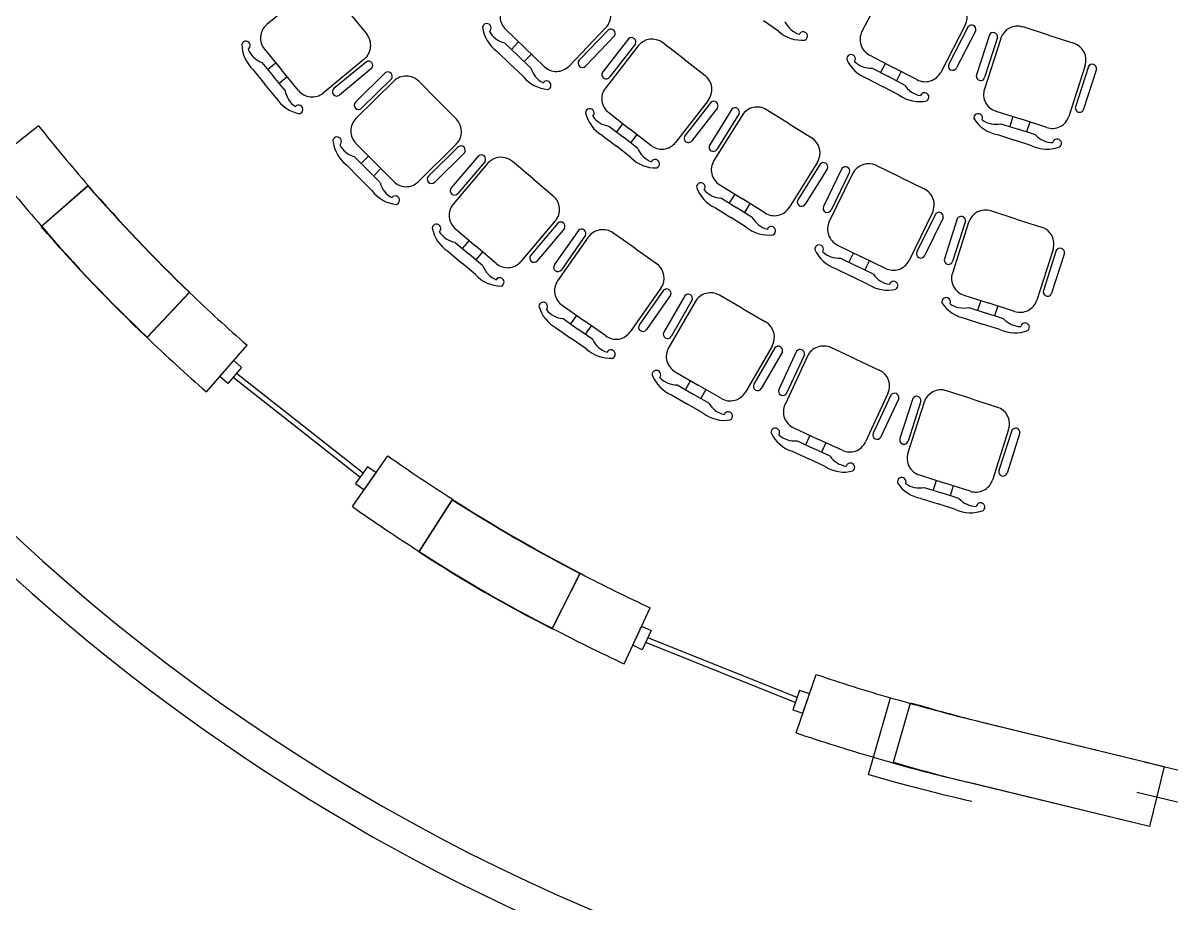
# Model space of a CAD drawing. Header units: feet. Extents: x 50754 to 76410, y 49660 to 67674.
# Drawn here: x 65947.5 to 66170.6, y 59539 to 59710 of the extents above; entities that cross this region are included whole.
import ezdxf

# ---------------------------------------------------------------- set-up
doc = ezdxf.new("R2010")
doc.units = ezdxf.units.FT
doc.linetypes.add('Amconstr', pattern=[9999, 9999, 0])
for name, color, linetype in [('COL', 6, 'Continuous'), ('E--CONCRETE-1', 6, 'Continuous'), ('F--BLOCKWALL-3', 253, 'Continuous'), ('FOOTPATH', 1, 'Continuous'), ('H--CLADDING-1', 1, 'Continuous'), ('L--WINDOW-2', 2, 'Continuous'), ('NOITHAT', 21, 'Continuous'), ('WALL', 4, 'Continuous')]:
    doc.layers.add(name, color=color, linetype=linetype)

# ---------------------------------------------------------------- blocks, each defined once
blk = doc.blocks.new('A$C2b783d29')
at = {"layer": 'COL', "color": 253}
for p, q in [((1788.36, 2046.38), (1799.71, 2042.5)), ((1791.64, 2015.02), (1779.96, 2017.74)), ((1770.47, 1947.16), (1782.46, 1946.64)), ((1770.07, 1895.82), (1770.07, 1932.24)), ((1782.07, 1932.32), (1782.07, 1895.82)), ((1782.07, 1895.82), (1770.07, 1895.82))]:
    blk.add_line(p, q, dxfattribs=at)
blk.add_lwpolyline([(1842.22, 2125.76, 0.021817), (1826.73, 2101.66), (1816.28, 2107.57, -0.026861), (1832.41, 2132.68)], format="xyb", close=True, dxfattribs=at)
for centre, radius, start, end in [((2050.53, 1953.93), 278, 160.5749, 166.7294), ((2110.5, 1936.32), 328.43, 161.1367, 166.136), ((2048.07, 1932.32), 278, 176.9385, 180), ((2110.58, 1930.65), 328.51, 177.21, 179.7093)]:
    blk.add_arc(centre, radius, start, end, dxfattribs=at)
at = {"layer": 'E--CONCRETE-1', "color": 253}
for p, q in [((1832.49, 2132.68), (1842.29, 2125.76)), ((1826.8, 2101.66), (1816.36, 2107.57)), ((1788.43, 2046.38), (1799.79, 2042.5)), ((1791.71, 2015.02), (1780.03, 2017.74)), ((1770.47, 1951.17), (1782.46, 1950.64)), ((1770.07, 1895.82), (1770.07, 1936.24)), ((1782.07, 1936.32), (1782.07, 1895.82)), ((1782.07, 1895.82), (1770.07, 1895.82))]:
    blk.add_line(p, q, dxfattribs=at)
for centre, radius, start, end in [((2058, 1970.11), 278, 144.2112, 150.3657), ((2110.57, 1936.32), 328.43, 144.773, 149.7724), ((2050.61, 1953.93), 278, 160.5749, 166.7294), ((2110.57, 1936.32), 328.43, 161.1367, 166.136), ((2048.07, 1936.32), 278, 176.9385, 180), ((2392.06, 1927.11), 610.05, 177.78881, 179.13463)]:
    blk.add_arc(centre, radius, start, end, dxfattribs=at)
at = {"layer": 'F--BLOCKWALL-3', "color": 253}
for p, q in [((1841.79, 2145.25), (1851.29, 2137.87)), ((1808.76, 2093.9), (1819.43, 2088.35)), ((1793.81, 2061.06), (1805.01, 2056.66)), ((1776.65, 2002.51), (1788.42, 2000.18)), ((1771.52, 1966.88), (1783.47, 1965.8)), ((1776, 1899.82), (1776, 1834.18)), ((1782.07, 1899.82), (1782.07, 1834.18))]:
    blk.add_line(p, q, dxfattribs=at)
for centre, radius, start, end in [((2111.34, 1935.99), 341.24, 142.1772, 144.8021), ((2111.34, 1935.99), 329.21, 142.1772, 144.8279), ((2111.43, 1936.28), 341.25, 149.8639, 152.4898), ((2111.43, 1936.28), 329.22, 149.8639, 152.4898), ((2111.43, 1936.28), 341.25, 158.5517, 161.1766), ((2111.43, 1936.28), 329.22, 158.5517, 161.2024), ((2110.57, 1936.32), 340.43, 166.1618, 168.7877), ((2110.57, 1936.32), 328.43, 166.1618, 168.7877), ((2110.57, 1936.32), 340.43, 174.8497, 177.4746), ((2110.57, 1936.32), 328.43, 174.8497, 177.5003)]:
    blk.add_arc(centre, radius, start, end, dxfattribs=at)
at = {"layer": 'H--CLADDING-1', "color": 253}
blk.add_line((1766.97, 1951.32), (1770.47, 1951.17), dxfattribs=at)
blk.add_arc((2182.76, 1934.82), 416.12, 177.7275, 180.5858, dxfattribs=at)
at = {"layer": 'L--WINDOW-2', "color": 253}
for p, q in [((1811.33, 2090.25), (1812.27, 2092.07)), ((1812.27, 2092.07), (1815.92, 2090.18)), ((1799.7, 2060.98), (1812.68, 2089.52)), ((1800.64, 2060.55), (1813.62, 2089.09)), ((1814.98, 2088.36), (1811.33, 2090.25)), ((1815.92, 2090.18), (1814.98, 2088.36)), ((1798.32, 2061.51), (1797.55, 2059.6)), ((1802.03, 2060.02), (1798.32, 2061.51)), ((1797.55, 2059.6), (1801.26, 2058.12)), ((1801.26, 2058.12), (1802.03, 2060.02)), ((1780.12, 1999.74), (1780.52, 2001.74)), ((1780.52, 2001.74), (1784.54, 2000.95)), ((1777.19, 1968.45), (1781.63, 1999.41)), ((1778.2, 1968.31), (1782.64, 1999.27)), ((1784.15, 1998.94), (1780.12, 1999.74)), ((1784.54, 2000.95), (1784.15, 1998.94)), ((1775.71, 1968.57), (1775.51, 1966.53)), ((1779.68, 1968.19), (1775.71, 1968.57)), ((1779.48, 1966.15), (1779.68, 1968.19)), ((1775.51, 1966.53), (1779.48, 1966.15))]:
    blk.add_line(p, q, dxfattribs=at)
at = {"layer": 'NOITHAT', "color": 253}
for p, q in [((1873.51, 2098.56), (1871.39, 2095.72)), ((1876.11, 2098.65), (1873.01, 2094.51)), ((1889.17, 2093.19), (1880.88, 2099.39)), ((1867.49, 2094.23), (1869.6, 2097.06)), ((1869.26, 2092.88), (1871.39, 2095.72)), ((1874.04, 2095.89), (1872.42, 2097.1)), ((1869.91, 2090.36), (1873.01, 2094.51)), ((1871.97, 2093.13), (1870.35, 2094.34)), ((1878.83, 2079.38), (1870.55, 2085.58)), ((1886.76, 2084.21), (1883.66, 2080.07)), ((1877.45, 2077.52), (1870.9, 2082.43)), ((1878.45, 2078.86), (1871.9, 2083.76)), ((1858.07, 2077.9), (1856.21, 2074.9)), ((1876.05, 2072.79), (1867.24, 2078.23)), ((1876.39, 2073.34), (1869.43, 2077.64)), ((1877.26, 2074.75), (1870.3, 2079.05)), ((1854.36, 2071.9), (1856.21, 2074.9)), ((1859.97, 2076.74), (1858.11, 2073.73)), ((1860.74, 2074.13), (1859.02, 2075.19)), ((1862.55, 2077.07), (1859.83, 2072.66)), ((1856.25, 2070.71), (1858.11, 2073.73)), ((1857.11, 2068.26), (1859.83, 2072.66)), ((1858.93, 2071.2), (1857.2, 2072.26)), ((1874.45, 2063.64), (1877.17, 2068.04)), ((1866.98, 2058.11), (1858.18, 2063.55)), ((1866.65, 2057.56), (1859.68, 2061.86)), ((1874.45, 2063.64), (1871.73, 2059.23)), ((1865.77, 2056.14), (1858.81, 2060.44)), ((1865.83, 2053.37), (1858.51, 2057.03)), ((1846.43, 2054.79), (1844.85, 2051.63)), ((1864.8, 2051.3), (1855.54, 2055.93)), ((1865.09, 2051.88), (1857.77, 2055.54)), ((1848.43, 2053.8), (1846.85, 2050.63)), ((1850.97, 2054.36), (1848.66, 2049.73)), ((1886.42, 2054.73), (1884.65, 2051.68)), ((1888.36, 2053.63), (1886.59, 2050.56)), ((1890.93, 2054.03), (1888.34, 2049.55)), ((1843.27, 2048.48), (1844.85, 2051.63)), ((1845.26, 2047.46), (1846.85, 2050.63)), ((1849.43, 2051.27), (1847.62, 2052.18)), ((1882.89, 2048.62), (1884.65, 2051.68)), ((1884.81, 2047.49), (1886.59, 2050.56)), ((1889.2, 2051.04), (1887.45, 2052.05)), ((1847.89, 2048.19), (1846.08, 2049.09)), ((1846.34, 2045.1), (1848.66, 2049.73)), ((1887.47, 2048.05), (1885.72, 2049.07)), ((1885.75, 2045.07), (1888.34, 2049.55)), ((1864.03, 2042.05), (1866.34, 2046.67)), ((1864.03, 2042.05), (1861.71, 2037.42)), ((1857.08, 2035.87), (1847.82, 2040.5)), ((1895.91, 2035.21), (1886.95, 2040.39)), ((1856.05, 2033.81), (1848.73, 2037.47)), ((1856.8, 2035.29), (1849.48, 2038.95)), ((1894.75, 2033.21), (1887.67, 2037.3)), ((1895.58, 2034.64), (1888.5, 2038.74)), ((1855.51, 2028.9), (1845.88, 2032.68)), ((1855.75, 2029.5), (1848.14, 2032.49)), ((1856.36, 2031.05), (1848.74, 2034.04)), ((1893.91, 2028.29), (1884.46, 2032.53)), ((1894.85, 2030.4), (1887.39, 2033.75)), ((1836.91, 2030.73), (1835.62, 2027.45)), ((1841.47, 2030.71), (1839.58, 2025.89)), ((1875.41, 2031), (1873.97, 2027.78)), ((1879.97, 2030.76), (1877.85, 2026.04)), ((1894.17, 2028.88), (1886.71, 2032.23)), ((1838.99, 2029.93), (1837.69, 2026.63)), ((1840.21, 2027.5), (1838.33, 2028.24)), ((1877.45, 2030.1), (1876, 2026.86)), ((1878.56, 2027.61), (1876.71, 2028.44)), ((1834.33, 2024.16), (1835.62, 2027.45)), ((1836.4, 2023.33), (1837.69, 2026.63)), ((1837.69, 2021.07), (1839.58, 2025.89)), ((1872.52, 2024.55), (1873.97, 2027.78)), ((1874.55, 2023.63), (1876, 2026.86)), ((1875.73, 2021.31), (1877.85, 2026.04)), ((1838.95, 2024.28), (1837.06, 2025.02)), ((1855.57, 2019.61), (1857.46, 2024.43)), ((1877.15, 2024.46), (1875.3, 2025.29)), ((1893.53, 2019.01), (1895.65, 2023.74)), ((1855.57, 2019.61), (1853.68, 2014.79)), ((1893.53, 2019.01), (1891.41, 2014.29)), ((1849.21, 2012.84), (1839.57, 2016.63)), ((1848.97, 2012.24), (1841.36, 2015.23)), ((1886.86, 2012.55), (1877.41, 2016.78)), ((1886.59, 2011.96), (1879.13, 2015.31)), ((1848.36, 2010.69), (1840.75, 2013.68)), ((1885.91, 2010.44), (1878.45, 2013.79)), ((1848.92, 2007.97), (1841.06, 2010.27)), ((1886.31, 2007.66), (1878.53, 2010.22)), ((1848.26, 2005.75), (1838.33, 2008.66)), ((1848.45, 2006.37), (1840.6, 2008.67)), ((1885.58, 2005.47), (1875.75, 2008.71)), ((1885.79, 2006.09), (1878.01, 2008.64)), ((1829.57, 2005.92), (1828.58, 2002.53)), ((1834.12, 2006.3), (1832.66, 2001.33)), ((1866.9, 2006.25), (1865.8, 2002.9)), ((1871.46, 2006.49), (1869.84, 2001.57)), ((1903.14, 2002.48), (1904.4, 2005.78)), ((1831.72, 2005.3), (1830.72, 2001.9)), ((1833.15, 2002.99), (1831.21, 2003.56)), ((1869.03, 2005.57), (1867.92, 2002.2)), ((1870.38, 2003.21), (1868.46, 2003.84)), ((1827.59, 1999.14), (1828.58, 2002.53)), ((1829.72, 1998.5), (1830.72, 2001.9)), ((1831.21, 1996.37), (1832.66, 2001.33)), ((1849.15, 1996.51), (1850.61, 2001.47)), ((1864.7, 1999.55), (1865.8, 2002.9)), ((1866.81, 1998.84), (1867.92, 2002.2)), ((1868.22, 1996.65), (1869.84, 2001.57)), ((1832.18, 1999.68), (1830.24, 2000.25)), ((1869.3, 1999.93), (1867.38, 2000.56)), ((1886.16, 1996.2), (1887.78, 2001.12)), ((1849.15, 1996.51), (1847.7, 1991.54)), ((1886.16, 1996.2), (1884.54, 1991.28)), ((1880.19, 1989.09), (1870.36, 1992.32)), ((1843.42, 1989.2), (1833.48, 1992.11)), ((1843.24, 1988.58), (1835.38, 1990.88)), ((1879.99, 1988.47), (1872.22, 1991.03)), ((1842.77, 1986.98), (1834.92, 1989.28)), ((1879.47, 1986.89), (1871.7, 1989.45)), ((1843.56, 1984.32), (1835.54, 1985.91)), ((1880.15, 1984.17), (1872.15, 1985.91)), ((1916.99, 1984.22), (1906.94, 1986.69)), ((1843.11, 1982.05), (1832.96, 1984.06)), ((1843.24, 1982.69), (1835.21, 1984.28)), ((1879.65, 1981.91), (1869.54, 1984.12)), ((1879.79, 1982.54), (1871.8, 1984.29)), ((1898.31, 1983.56), (1897.47, 1980.13)), ((1902.84, 1984.14), (1901.6, 1979.12)), ((1828.97, 1981.34), (1827.97, 1976.26)), ((1865.5, 1981.47), (1864.4, 1976.41)), ((1900.48, 1983.04), (1899.64, 1979.6)), ((1902.01, 1980.79), (1900.05, 1981.27)), ((1824.48, 1980.55), (1823.79, 1977.09)), ((1826.67, 1980.13), (1825.98, 1976.65)), ((1860.99, 1980.76), (1860.24, 1977.32)), ((1863.18, 1980.3), (1862.42, 1976.84)), ((1896.63, 1976.7), (1897.47, 1980.13)), ((1898.79, 1976.16), (1899.64, 1979.6)), ((1900.37, 1974.09), (1901.6, 1979.12)), ((1823.11, 1973.62), (1823.79, 1977.09)), ((1828.3, 1977.95), (1826.32, 1978.35)), ((1844.82, 1972.92), (1845.83, 1978)), ((1859.49, 1973.87), (1860.24, 1977.32)), ((1861.67, 1973.38), (1862.42, 1976.84)), ((1864.77, 1978.09), (1862.79, 1978.53)), ((1881.19, 1972.75), (1882.29, 1977.81)), ((1901.19, 1977.44), (1899.22, 1977.92)), ((1825.29, 1973.18), (1825.98, 1976.65)), ((1827.63, 1974.57), (1825.65, 1974.96)), ((1826.96, 1971.18), (1827.97, 1976.26)), ((1864.03, 1974.72), (1862.05, 1975.15)), ((1863.3, 1971.35), (1864.4, 1976.41)), ((1844.82, 1972.92), (1843.82, 1967.85)), ((1881.19, 1972.75), (1880.08, 1967.69)), ((1912.88, 1967.47), (1902.83, 1969.93)), ((1912.73, 1966.84), (1904.78, 1968.79)), ((1839.76, 1965.13), (1829.61, 1967.14)), ((1839.64, 1964.5), (1831.61, 1966.09)), ((1875.98, 1965.06), (1865.86, 1967.26)), ((1875.84, 1964.43), (1867.85, 1966.17)), ((1912.33, 1965.22), (1904.39, 1967.17)), ((1839.32, 1962.87), (1831.29, 1964.46)), ((1875.49, 1962.8), (1867.49, 1964.54)), ((1912.04, 1960.81), (1903.88, 1961.4)), ((1912.16, 1962.47), (1904, 1963.06)), ((1839.86, 1958.55), (1831.7, 1959.14)), ((1839.98, 1960.21), (1831.82, 1960.79)), ((1875.86, 1958.41), (1867.7, 1959)), ((1875.98, 1960.07), (1867.82, 1960.66)), ((1911.99, 1960.17), (1901.67, 1960.91)), ((1839.81, 1957.9), (1829.49, 1958.65)), ((1875.81, 1957.77), (1865.49, 1958.51)), ((1898.05, 1957.71), (1897.68, 1952.55)), ((1825.87, 1955.45), (1825.5, 1950.29)), ((1861.87, 1955.32), (1861.49, 1950.15)), ((1893.69, 1956.38), (1893.43, 1952.86)), ((1895.91, 1956.23), (1895.66, 1952.7)), ((1897.8, 1954.27), (1895.78, 1954.42)), ((1914.81, 1951.32), (1915.19, 1956.48)), ((1821.5, 1954.11), (1821.25, 1950.59)), ((1823.73, 1953.97), (1823.48, 1950.43)), ((1842.63, 1949.05), (1843, 1954.21)), ((1857.5, 1953.98), (1857.25, 1950.46)), ((1859.73, 1953.83), (1859.48, 1950.3)), ((1878.63, 1948.92), (1879, 1954.08)), ((1893.18, 1949.34), (1893.43, 1952.86)), ((1895.4, 1949.16), (1895.66, 1952.7)), ((1897.3, 1947.39), (1897.68, 1952.55)), ((1821, 1947.07), (1821.25, 1950.59)), ((1823.22, 1946.9), (1823.48, 1950.43)), ((1825.62, 1952.01), (1823.6, 1952.15)), ((1825.12, 1945.13), (1825.5, 1950.29)), ((1857, 1946.94), (1857.25, 1950.46)), ((1859.22, 1946.76), (1859.48, 1950.3)), ((1861.62, 1951.87), (1859.6, 1952.02)), ((1861.12, 1944.99), (1861.49, 1950.15)), ((1897.55, 1950.83), (1895.53, 1950.98)), ((1914.81, 1951.32), (1914.44, 1946.15)), ((1825.37, 1948.57), (1823.35, 1948.71)), ((1842.63, 1949.05), (1842.26, 1943.89)), ((1861.37, 1948.43), (1859.35, 1948.58)), ((1878.63, 1948.92), (1878.26, 1943.76)), ((1910.75, 1942.96), (1900.43, 1943.71)), ((1838.57, 1940.7), (1828.25, 1941.44)), ((1874.57, 1940.56), (1864.25, 1941.31)), ((1910.59, 1940.66), (1902.43, 1941.25)), ((1910.71, 1942.32), (1902.55, 1942.9)), ((1838.41, 1938.39), (1830.25, 1938.98)), ((1838.53, 1940.05), (1830.37, 1940.64)), ((1874.41, 1938.26), (1866.25, 1938.85)), ((1874.53, 1939.92), (1866.37, 1940.51))]:
    blk.add_line(p, q, dxfattribs=at)
blk.add_lwpolyline([(1876.06, 2103.18, 0.207066), (1871.72, 2099.88), (1869.6, 2097.06)], format="xyb", dxfattribs=at)
for centre, radius, start, end in [((1877.98, 2098.08), 4.5, 125.4147, 173.8579), ((1875.97, 2102.35), 0.843, 225.651, 83.3631), ((1878.86, 2096.67), 3.39, 53.3581, 144.1712), ((1872.41, 2089.44), 6.87, 135.7771, 182.5717), ((1870.99, 2088.73), 4.5, 112.5139, 160.957), ((1866.32, 2089.46), 0.843, 203.0087, 60.7207), ((1872.59, 2088.29), 3.39, 142.2006, 233.0137), ((1871.4, 2083.09), 0.831, 53.1859, 233.1859), ((1864.33, 2075.08), 6.87, 108.9228, 155.7175), ((1862.08, 2080.73), 0.843, 230.7738, 88.4859), ((1864.47, 2076.66), 4.5, 130.5375, 178.9807), ((1880.9, 2082.14), 3.45, 233.1859, 323.1859), ((1865.47, 2075.33), 3.39, 58.4809, 149.294), ((1869.86, 2078.34), 0.831, 58.3087, 238.3087), ((1877.83, 2078.28), 0.844, 243.7639, 42.8278), ((1874.23, 2069.85), 3.45, 328.3087, 58.3087), ((1876.69, 2074.13), 0.844, 248.6667, 47.7306), ((1859.69, 2067.56), 6.87, 140.8999, 187.6946), ((1858.33, 2066.73), 4.5, 117.6367, 166.0799), ((1859.97, 2066.43), 3.39, 147.3234, 238.1365), ((1853.62, 2067.04), 0.843, 208.1315, 65.8435), ((1859.25, 2061.15), 0.831, 58.3087, 238.3087), ((1852.92, 2052.53), 6.87, 114.0456, 160.8403), ((1852.92, 2054.13), 4.5, 135.6603, 184.1035), ((1850.18, 2057.97), 0.843, 235.8967, 93.6087), ((1858.14, 2056.28), 0.831, 63.4315, 243.4315), ((1866.08, 2056.93), 0.844, 248.8868, 47.9507), ((1868.8, 2061.05), 3.45, 238.3087, 328.3087), ((1892.76, 2052.09), 6.87, 110.5688, 157.3635), ((1890.35, 2057.68), 0.843, 232.4198, 90.1319), ((1854.03, 2052.89), 3.39, 63.6037, 154.4168), ((1892.86, 2053.68), 4.5, 132.1835, 180.6267), ((1893.89, 2052.38), 3.39, 60.1269, 150.94), ((1865.32, 2052.69), 0.844, 253.7895, 52.8534), ((1863.25, 2048.22), 3.45, 333.4315, 63.4315), ((1848.97, 2044.64), 6.87, 146.0227, 192.8174), ((1888.34, 2044.44), 6.87, 142.5459, 189.3406), ((1847.7, 2043.68), 4.5, 122.7595, 171.2027), ((1887.01, 2043.57), 4.5, 119.2827, 167.7259), ((1842.98, 2043.57), 0.843, 213.2543, 70.9663), ((1849.35, 2043.53), 3.39, 152.4462, 243.2593), ((1882.29, 2043.75), 0.843, 209.7775, 67.4895), ((1888.65, 2043.32), 3.39, 148.9694, 239.7825), ((1849.11, 2038.21), 0.831, 63.4315, 243.4315), ((1858.63, 2038.96), 3.45, 243.4315, 333.4315), ((1888.08, 2038.02), 0.831, 59.9547, 239.9547), ((1843.58, 2029.06), 6.87, 119.1684, 165.9631), ((1840.35, 2034.23), 0.843, 241.0195, 98.7315), ((1856.29, 2034.62), 0.844, 254.0096, 53.0735), ((1881.99, 2029.02), 6.87, 116.4851, 163.2797), ((1879.02, 2034.33), 0.843, 238.3361, 96.0482), ((1897.63, 2038.19), 3.45, 239.9547, 329.9547), ((1843.43, 2030.65), 4.5, 140.7831, 189.2263), ((1844.65, 2029.52), 3.39, 68.7265, 159.5396), ((1848.44, 2033.26), 0.831, 68.5543, 248.5543), ((1881.92, 2030.61), 4.5, 138.0998, 186.543), ((1883.08, 2029.43), 3.39, 66.0431, 156.8562), ((1887.05, 2032.99), 0.831, 65.871, 245.871), ((1895.04, 2034), 0.844, 250.5328, 49.5967), ((1855.91, 2030.33), 0.844, 258.9124, 57.9763), ((1894.37, 2029.71), 0.844, 256.229, 55.2929), ((1854.25, 2025.69), 3.45, 338.5543, 68.5543), ((1892.5, 2025.15), 3.45, 335.871, 65.871), ((1840.35, 2020.84), 6.87, 151.1455, 197.9402), ((1878.38, 2020.96), 6.87, 148.4622, 195.2568), ((1877.15, 2019.95), 4.5, 125.199, 173.6421), ((1839.16, 2019.78), 4.5, 127.8823, 176.3255), ((1834.47, 2019.25), 0.843, 218.3771, 76.0892), ((1840.82, 2019.78), 3.39, 157.569, 248.3821), ((1872.44, 2019.64), 0.843, 215.6938, 73.4058), ((1878.81, 2019.87), 3.39, 154.8857, 245.6988), ((1841.05, 2014.46), 0.831, 68.5543, 248.5543), ((1850.47, 2016.05), 3.45, 248.5543, 338.5543), ((1878.79, 2014.55), 0.831, 65.871, 245.871), ((1888.27, 2015.7), 3.45, 245.871, 335.871), ((1836.36, 2004.85), 6.87, 124.2913, 171.0859), ((1832.69, 2009.71), 0.843, 246.1423, 103.8543), ((1840.83, 2009.47), 0.831, 73.6771, 253.6771), ((1848.53, 2011.52), 0.844, 259.1324, 58.1963), ((1873.65, 2004.97), 6.87, 122.4014, 169.196), ((1870.15, 2009.94), 0.843, 244.2524, 101.9644), ((1878.27, 2009.43), 0.831, 71.7872, 251.7872), ((1886.12, 2011.26), 0.844, 256.449, 55.5129), ((1836.07, 2006.42), 4.5, 145.906, 194.3491), ((1837.39, 2005.4), 3.39, 73.8493, 164.6624), ((1848.53, 2007.22), 0.844, 264.0352, 63.0991), ((1873.42, 2006.54), 4.5, 144.0161, 192.4592), ((1874.7, 2005.48), 3.39, 71.9594, 162.7725), ((1847.29, 2002.44), 3.45, 343.6771, 73.6771), ((1885.9, 2006.92), 0.844, 262.1453, 61.2092), ((1884.5, 2002.19), 3.45, 341.7872, 71.7872), ((1909.2, 1999.23), 6.87, 151.7958, 198.5905), ((1908.03, 1998.15), 4.5, 128.5326, 176.9758), ((1833.88, 1996.38), 6.87, 156.2684, 203.063), ((1870.89, 1996.58), 6.87, 154.3785, 201.1731), ((1832.79, 1995.21), 4.5, 133.0051, 181.4483), ((1869.77, 1995.45), 4.5, 131.1152, 179.5584), ((1903.34, 1997.57), 0.843, 219.0274, 76.7394), ((1828.17, 1994.27), 0.843, 223.4999, 81.212), ((1834.45, 1995.36), 3.39, 162.6919, 253.5049), ((1865.12, 1994.65), 0.843, 221.61, 79.3221), ((1871.43, 1995.54), 3.39, 160.802, 251.6151), ((1835.15, 1990.08), 0.831, 73.6771, 253.6771), ((1844.39, 1992.51), 3.45, 253.6771, 343.6771), ((1871.96, 1990.24), 0.831, 71.7872, 251.7872), ((1881.27, 1992.36), 3.45, 251.7872, 341.7872), ((1842.86, 1987.82), 0.844, 264.2552, 63.3191), ((1879.59, 1987.73), 0.844, 262.3653, 61.4292), ((1905.14, 1982.79), 6.87, 126.8193, 173.6139), ((1901.26, 1987.49), 0.843, 248.6703, 106.3824), ((1835.38, 1985.09), 0.831, 78.7999, 258.7999), ((1871.97, 1985.1), 0.831, 77.7035, 257.7035), ((1904.79, 1984.35), 4.5, 148.434, 196.8772), ((1906.14, 1983.39), 3.39, 76.3773, 167.1904), ((1831.34, 1980.09), 6.87, 129.4141, 176.2087), ((1830.91, 1981.63), 4.5, 151.0288, 199.4719), ((1827.25, 1984.61), 0.843, 251.2651, 108.9771), ((1832.31, 1980.74), 3.39, 78.9721, 169.7852), ((1843.25, 1983.53), 0.844, 269.158, 68.2219), ((1867.84, 1980.18), 6.87, 128.3176, 175.1123), ((1867.45, 1981.72), 4.5, 149.9323, 198.3755), ((1863.84, 1984.77), 0.843, 250.1687, 107.8807), ((1868.83, 1980.8), 3.39, 77.8757, 168.6888), ((1879.82, 1983.39), 0.844, 268.0615, 67.1254), ((1842.44, 1978.67), 3.45, 348.7999, 78.7999), ((1878.92, 1978.54), 3.45, 347.7035, 77.7035), ((1903.03, 1974.22), 6.87, 158.7964, 205.591), ((1902, 1973.01), 4.5, 135.5332, 183.9763), ((1829.62, 1971.43), 6.87, 161.3912, 208.1858), ((1828.64, 1970.17), 4.5, 138.1279, 186.5711), ((1865.96, 1971.55), 6.87, 160.2947, 207.0894), ((1864.96, 1970.31), 4.5, 137.0315, 185.4747), ((1897.42, 1971.86), 0.843, 226.028, 83.74), ((1903.65, 1973.23), 3.39, 165.2199, 256.033), ((1830.28, 1970.47), 3.39, 167.8147, 258.6278), ((1866.6, 1970.57), 3.39, 166.7182, 257.5313), ((1824.12, 1968.82), 0.843, 228.6227, 86.3348), ((1840.43, 1968.52), 3.45, 258.7999, 348.7999), ((1860.41, 1969.04), 0.843, 227.5263, 85.2384), ((1904.58, 1967.98), 0.831, 76.2052, 256.2052), ((1913.7, 1970.82), 3.45, 256.2052, 346.2052), ((1831.45, 1965.27), 0.831, 78.7999, 258.7999), ((1867.67, 1965.36), 0.831, 77.7035, 257.7035), ((1876.71, 1968.43), 3.45, 257.7035, 347.7035), ((1912.38, 1966.07), 0.844, 266.7832, 65.8471), ((1839.33, 1963.71), 0.844, 269.378, 68.4419), ((1875.52, 1963.65), 0.844, 268.2816, 67.3455), ((1900.55, 1956.77), 6.87, 136.4925, 183.2871), ((1895.93, 1960.75), 0.843, 258.3435, 116.0555), ((1903.94, 1962.23), 0.831, 85.8783, 265.8783), ((1911.95, 1961.65), 0.844, 276.2364, 75.3003), ((1828.37, 1954.51), 6.87, 136.4925, 183.2871), ((1823.75, 1958.48), 0.843, 258.3435, 116.0555), ((1831.76, 1959.97), 0.831, 85.8783, 265.8783), ((1839.77, 1959.39), 0.844, 276.2364, 75.3003), ((1864.37, 1954.37), 6.87, 136.4925, 183.2871), ((1859.75, 1958.35), 0.843, 258.3435, 116.0555), ((1867.76, 1959.83), 0.831, 85.8783, 265.8783), ((1875.77, 1959.26), 0.844, 276.2364, 75.3003), ((1899.94, 1958.24), 4.5, 158.1072, 206.5503), ((1901.44, 1957.53), 3.39, 86.0505, 176.8636), ((1911.74, 1956.73), 3.45, 355.8783, 85.8783), ((1827.76, 1955.98), 4.5, 158.1072, 206.5503), ((1829.25, 1955.26), 3.39, 86.0505, 176.8636), ((1839.56, 1954.46), 3.45, 355.8783, 85.8783), ((1863.76, 1955.85), 4.5, 158.1072, 206.5503), ((1865.25, 1955.13), 3.39, 86.0505, 176.8636), ((1875.56, 1954.33), 3.45, 355.8783, 85.8783), ((1899.91, 1947.96), 6.87, 168.4696, 215.2642), ((1899.1, 1946.59), 4.5, 145.2063, 193.6495), ((1827.73, 1945.7), 6.87, 168.4696, 215.2642), ((1826.92, 1944.33), 4.5, 145.2063, 193.6495), ((1863.73, 1945.57), 6.87, 168.4696, 215.2642), ((1862.92, 1944.2), 4.5, 145.2063, 193.6495), ((1894.78, 1944.69), 0.843, 235.7011, 93.4132), ((1900.68, 1947.09), 3.39, 174.8931, 265.7062), ((1911, 1946.4), 3.45, 265.8783, 355.8783), ((1822.59, 1942.43), 0.843, 235.7011, 93.4132), ((1828.5, 1944.82), 3.39, 174.8931, 265.7062), ((1838.82, 1944.14), 3.45, 265.8783, 355.8783), ((1864.5, 1944.69), 3.39, 174.8931, 265.7062), ((1874.82, 1944.01), 3.45, 265.8783, 355.8783), ((1858.59, 1942.29), 0.843, 235.7011, 93.4132), ((1902.49, 1942.08), 0.831, 85.8783, 265.8783), ((1910.5, 1941.5), 0.844, 276.4564, 75.5203), ((1830.31, 1939.81), 0.831, 85.8783, 265.8783), ((1838.32, 1939.24), 0.844, 276.4564, 75.5203), ((1866.31, 1939.68), 0.831, 85.8783, 265.8783), ((1874.32, 1939.1), 0.844, 276.4564, 75.5203)]:
    blk.add_arc(centre, radius, start, end, dxfattribs=at)

msp = doc.modelspace()

# ---------------------------------------------------------------- linework, layer by layer
at = {"layer": 'FOOTPATH', "color": 253, "elevation": 0.01704}
for points in [[(67885.6226, 59364.75647), (68003.66664, 59849.59315), (67632.14955, 59940.04706), (67676.36348, 60121.64487, 1), (67052.58563, 60273.51715), (67010.97387, 60102.60713), (66593.05246, 60204.35918), (66612.92486, 60285.98018), (66361.27617, 60347.24952), (66341.40376, 60265.62853), (66302.18081, 60275.17821, 1), (66116.37139, 59512.01198), (66140.52065, 59506.13232), (66106.65743, 59367.04754), (66268.44525, 59327.65677), (66233.97427, 59186.07571), (66134.86937, 59210.20495), (66054.43856, 58879.85525), (66106.90585, 58867.08095), (65979.90682, 58345.46383), (66026.54442, 58334.1089), (65943.91014, 57994.70901), (66405.24729, 57882.38645)], [(67879.7929, 59366.17584), (67996.41757, 59845.18282), (67624.90048, 59935.63673), (67670.53378, 60123.06423, 1), (67058.41533, 60272.09778), (67015.3842, 60095.35806), (66585.80339, 60199.94885), (66605.6758, 60281.56984), (66365.6865, 60340.00046), (66345.81409, 60258.37946), (66300.76144, 60269.34851, 1), (66117.79076, 59517.84168), (66147.76971, 59510.54265), (66113.9065, 59371.45787), (66275.69432, 59332.06711), (66238.3846, 59178.82665), (66139.27971, 59202.95589), (66061.68762, 58884.26559), (66114.15492, 58871.49128), (65987.15589, 58349.87416), (66033.79349, 58338.51923), (65951.15921, 57999.11935), (66406.66665, 57888.21615)]]:
    msp.add_lwpolyline(points, format="xyb", dxfattribs=at)

# ---------------------------------------------------------------- block references
at = {"layer": 'WALL', "color": 253, "linetype": 'Amconstr', "lineweight": 25, "rotation": 76.31633277806492}
msp.add_blockref('A$C2b783d29', (67589.70836, 57385.58811, 0.01704), dxfattribs=at)

doc.saveas('drawing.dxf')
